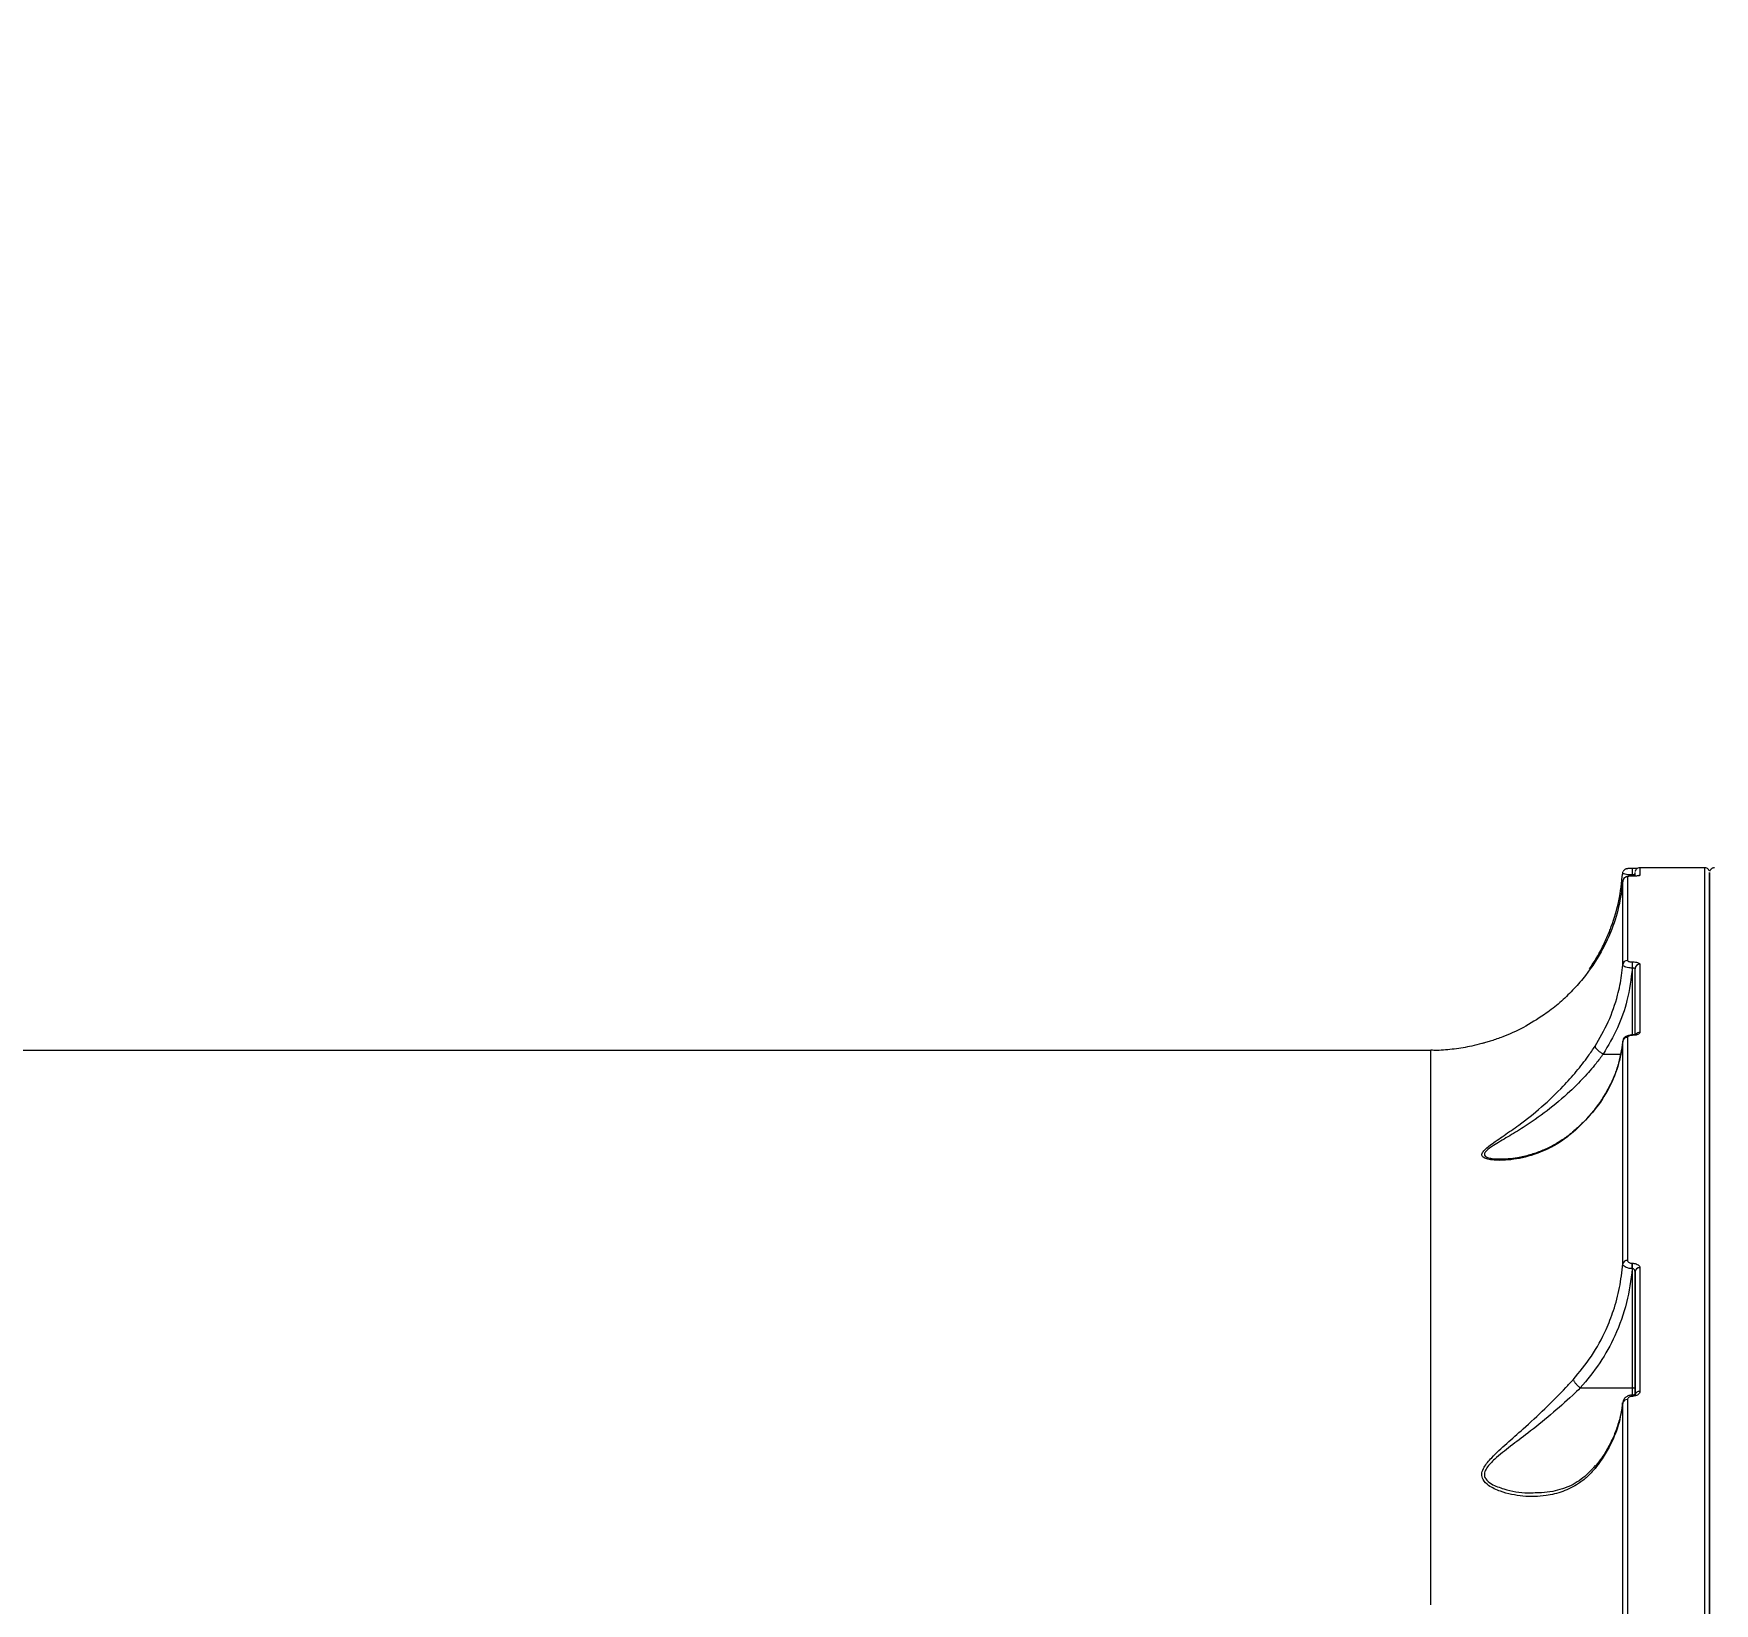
# Model space of a CAD drawing. Header units: millimetres. Extents: x -6431 to 4834, y -6422 to 4807.
# Drawn here: x 1044.2 to 1393.7, y -649.8 to -323.3 of the extents above; entities that cross this region are included whole.
import ezdxf

# ---------------------------------------------------------------- set-up
doc = ezdxf.new("R2010")
doc.units = ezdxf.units.MM
for name, color, linetype in [('DIKOM_ОБЪЕКТ', 7, 'Continuous'), ('DIKOM_РАЗМЕР_ЗОНА', 7, 'Continuous'), ('DIKOM_РАЗМЕР_ОБЪЕКТА', 7, 'Continuous')]:
    doc.layers.add(name, color=color, linetype=linetype)
doc.styles.add('style1', font='arial.ttf', dxfattribs={"width": 0.8})
doc.dimstyles.new('1-50', dxfattribs={"dimtxt": 300, "dimasz": 200, "dimexe": 100, "dimexo": 0, "dimgap": 100, "dimtad": 0, "dimdec": 0, "dimtxsty": 'style1', "dimcen": 0, "dimclrd": 7, "dimclre": 7, "dimadec": 1, "dimazin": 2, "dimtfac": 1, "dimtdec": 0, "dimtmove": 1, "dimatfit": 3, "dimfxl": 0, "dimlwd": 25, "dimlwe": 18, "dimarcsym": 0})

# ---------------------------------------------------------------- blocks, each defined once
blk = doc.blocks.new('*D13')
at = {"layer": 'Defpoints', "color": 0, "transparency": 16777216}
for p in [(-3965.6, 378.37), (3334.4, -1220.38), (3334.4, -3843.38)]:
    blk.add_point(p, dxfattribs=at)
at = {"layer": 'DIKOM_РАЗМЕР_ОБЪЕКТА', "color": 7, "lineweight": 18, "transparency": 16777216}
for p, q in [((-3965.6, 378.37), (-3965.6, -3943.38)), ((3334.4, -1220.38), (3334.4, -3943.38))]:
    blk.add_line(p, q, dxfattribs=at)
at = {"layer": 'DIKOM_РАЗМЕР_ОБЪЕКТА', "color": 7, "lineweight": 25, "transparency": 16777216}
for p, q in [((-3765.6, -3843.38), (-182.11, -3843.38)), ((3134.4, -3843.38), (731.83, -3843.38))]:
    blk.add_line(p, q, dxfattribs=at)
at = {"layer": 'DIKOM_РАЗМЕР_ОБЪЕКТА', "color": 7, "transparency": 16777216}
for points in [[(-3765.6, -3810.04), (-3765.6, -3876.71), (-3965.6, -3843.38)], [(3134.4, -3810.04), (3134.4, -3876.71), (3334.4, -3843.38)]]:
    blk.add_solid(points, dxfattribs=at)
at = {"layer": 'DIKOM_РАЗМЕР_ОБЪЕКТА', "color": 0, "transparency": 16777216, "insert": (274.86, -3843.38), "char_height": 300, "attachment_point": 5, "style": 'style1'}
blk.add_mtext('7300', dxfattribs=at)
blk = doc.blocks.new('*D16')
at = {"layer": 'Defpoints', "color": 0, "transparency": 16777216}
for p in [(-5966.57, 409.56), (4834.4, -963.9), (4834.4, -6224.88)]:
    blk.add_point(p, dxfattribs=at)
at = {"layer": 'DIKOM_РАЗМЕР_ЗОНА', "color": 7, "lineweight": 18, "transparency": 16777216}
for p, q in [((-5966.57, 409.56), (-5966.57, -6324.88)), ((4834.4, -963.9), (4834.4, -6324.88))]:
    blk.add_line(p, q, dxfattribs=at)
at = {"layer": 'DIKOM_РАЗМЕР_ЗОНА', "color": 7, "lineweight": 25, "transparency": 16777216}
for p, q in [((-5766.57, -6224.88), (924.42, -6224.88)), ((4634.4, -6224.88), (2004.2, -6224.88))]:
    blk.add_line(p, q, dxfattribs=at)
at = {"layer": 'DIKOM_РАЗМЕР_ЗОНА', "color": 7, "transparency": 16777216}
for points in [[(-5766.57, -6191.54), (-5766.57, -6258.21), (-5966.57, -6224.88)], [(4634.4, -6191.54), (4634.4, -6258.21), (4834.4, -6224.88)]]:
    blk.add_solid(points, dxfattribs=at)
at = {"layer": 'DIKOM_РАЗМЕР_ЗОНА', "color": 0, "transparency": 16777216, "insert": (1464.31, -6224.88), "char_height": 300, "attachment_point": 5, "style": 'style1'}
blk.add_mtext('10800', dxfattribs=at)

msp = doc.modelspace()

# ---------------------------------------------------------------- linework, layer by layer
at = {"layer": 'DIKOM_ОБЪЕКТ', "color": 7, "linetype": 'Continuous', "lineweight": 15}
for p, q in [((1376.71, -498.58), (1376.61, -498.58)), ((1376.71, -498.58), (1376.61, -498.58)), ((1376.61, -498.58), (1376.61, -498.58)), ((1376.68, -498.33), (1376.64, -498.58)), ((1376.71, -497), (1376.68, -497)), ((1376.68, -498.33), (1376.68, -497)), ((1376.71, -498.33), (1376.68, -498.33)), ((1376.71, -498.33), (1376.71, -497)), ((1376.71, -498.58), (1376.71, -498.33)), ((1376.71, -498.58), (1376.71, -498.58)), ((1391.71, -496.83), (1378.21, -496.83)), ((1376.66, -516.41), (1376.71, -516.41)), ((1376.66, -517.7), (1376.66, -516.41)), ((1376.71, -517.7), (1376.71, -516.41)), ((1378.21, -516.87), (1378.21, -531.06)), ((1376.71, -517.7), (1376.66, -517.7)), ((1376.71, -531.6), (1376.71, -517.7)), ((1377.21, -531.43), (1377.21, -517.82)), ((1376.71, -531.61), (1376.63, -531.61)), ((1376.63, -531.61), (1376.63, -531.69)), ((1376.71, -531.69), (1376.63, -531.69)), ((1376.71, -531.61), (1376.71, -531.69)), ((1334.76, -534.83), (964.66, -534.83)), ((1370.6, -535.58), (1374.23, -535.58)), ((1392.71, -545.24), (1392.71, -564.23)), ((1349.39, -557.39), (1349.55, -557.39)), ((1376.63, -579.09), (1376.71, -579.09)), ((1376.63, -580.22), (1376.63, -579.09)), ((1376.71, -580.22), (1376.71, -579.09)), ((1376.71, -580.22), (1376.63, -580.22)), ((1376.71, -605.02), (1376.71, -580.22)), ((1377.21, -580.83), (1377.21, -605.18)), ((1392.71, -580.13), (1392.71, -598.13)), ((1365.82, -605.02), (1376.71, -605.02)), ((1376.71, -606.49), (1376.66, -606.49)), ((1376.66, -606.49), (1376.66, -606.76)), ((1376.71, -606.76), (1376.66, -606.76)), ((1376.71, -606.49), (1376.71, -605.02)), ((1376.71, -606.49), (1376.71, -606.76)), ((1377.21, -605.18), (1377.21, -606.31)), ((1377.21, -606.25), (1377.21, -605.87)), ((1392.71, -605.87), (1392.71, -608.12)), ((1392.71, -605.89), (1392.71, -614.85)), ((1374.65, -673.94), (1374.65, -608.12)), ((1392.71, -608.12), (1392.71, -614.87)), ((1392.71, -623.94), (1392.71, -643.9)), ((1392.71, -642.8), (1392.71, -624.98))]:
    msp.add_line(p, q, dxfattribs=at)
at = {"layer": 'DIKOM_ОБЪЕКТ', "color": 7, "linetype": 'Continuous', "lineweight": 15, "flags": 128}
for points in [[(1374.65, -497.96), (1374.69, -497.77), (1374.74, -497.61)], [(1374.65, -516.99), (1374.65, -513.84), (1374.65, -510.96), (1374.65, -508.36), (1374.65, -506.04), (1374.65, -504.01), (1374.65, -502.26), (1374.65, -500.79), (1374.65, -499.61)], [(1375.65, -498.69), (1375.65, -499.87), (1375.65, -501.34), (1375.65, -503.1), (1375.65, -505.14), (1375.65, -507.46), (1375.65, -510.06), (1375.65, -512.95), (1375.65, -516.11)], [(1377.21, -498.4), (1377.21, -498.25), (1377.21, -498.03), (1377.21, -497.89), (1377.21, -497.83), (1377.21, -497.83)], [(1378.21, -496.83), (1378.21, -496.83), (1378.21, -496.89), (1378.21, -497.03), (1378.21, -497.25), (1378.21, -497.56), (1378.21, -497.95), (1378.21, -498.42)], [(1391.71, -656), (1391.71, -646.55), (1391.71, -637.34), (1391.71, -628.36), (1391.71, -619.62), (1391.71, -611.13), (1391.71, -602.91), (1391.71, -594.94), (1391.71, -587.25), (1391.71, -579.83), (1391.71, -572.7), (1391.71, -565.86), (1391.71, -559.31), (1391.71, -553.06), (1391.71, -547.13), (1391.71, -541.5), (1391.71, -536.19), (1391.71, -531.19), (1391.71, -526.53), (1391.71, -522.19), (1391.71, -518.19), (1391.71, -514.52), (1391.71, -511.19), (1391.71, -508.2), (1391.71, -505.55), (1391.71, -503.25), (1391.71, -501.3), (1391.71, -499.7), (1391.71, -498.45), (1391.71, -497.56), (1391.71, -497.02), (1391.71, -496.83), (1391.71, -496.83)], [(1392.71, -497.83), (1392.71, -497.83), (1392.71, -498.01), (1392.71, -498.56), (1392.71, -499.45), (1392.71, -500.7), (1392.71, -502.29), (1392.71, -504.24), (1392.71, -506.53), (1392.71, -509.17), (1392.71, -512.15), (1392.71, -515.47), (1392.71, -519.13), (1392.71, -523.13), (1392.71, -527.46), (1392.71, -532.11), (1392.71, -537.09), (1392.71, -542.39), (1392.71, -548.01), (1392.71, -553.93), (1392.71, -560.16), (1392.71, -566.69), (1392.71, -573.52), (1392.71, -580.63), (1392.71, -588.03), (1392.71, -595.71), (1392.71, -603.65), (1392.71, -611.86), (1392.71, -620.33), (1392.71, -629.04), (1392.71, -638), (1392.71, -647.2), (1392.71, -656.62)], [(1392.71, -656.62), (1392.71, -647.2), (1392.71, -638), (1392.71, -629.04), (1392.71, -620.33), (1392.71, -611.86), (1392.71, -603.65), (1392.71, -595.71), (1392.71, -588.03), (1392.71, -580.63), (1392.71, -573.52), (1392.71, -566.69), (1392.71, -560.16), (1392.71, -553.93), (1392.71, -548.01), (1392.71, -542.39), (1392.71, -537.09), (1392.71, -532.11), (1392.71, -527.46), (1392.71, -523.13), (1392.71, -519.13), (1392.71, -515.47), (1392.71, -512.15), (1392.71, -509.17), (1392.71, -506.53), (1392.71, -504.24), (1392.71, -502.29), (1392.71, -500.7), (1392.71, -499.45), (1392.71, -498.56), (1392.71, -498.01), (1392.71, -497.83), (1392.71, -497.83)], [(1374.65, -579.22), (1374.65, -572.48), (1374.65, -566.01), (1374.65, -559.8), (1374.65, -553.87), (1374.65, -548.21), (1374.65, -542.84), (1374.65, -537.75), (1374.65, -532.95)], [(1375.65, -532.1), (1375.65, -536.91), (1375.65, -542.01), (1375.65, -547.4), (1375.65, -553.06), (1375.65, -559.01), (1375.65, -565.23), (1375.65, -571.72), (1375.65, -578.48)], [(1334.76, -650.13), (1334.76, -641.91), (1334.76, -633.95), (1334.76, -626.25), (1334.76, -618.83), (1334.76, -611.68), (1334.76, -604.81), (1334.76, -598.23), (1334.76, -591.95), (1334.76, -585.98), (1334.76, -580.31), (1334.76, -574.95), (1334.76, -569.91), (1334.76, -565.2), (1334.76, -560.81), (1334.76, -556.75), (1334.76, -553.03), (1334.76, -549.64), (1334.76, -546.6), (1334.76, -543.9), (1334.76, -541.55), (1334.76, -539.55), (1334.76, -537.9), (1334.76, -536.6), (1334.76, -535.65), (1334.76, -535.06), (1334.76, -534.83), (1334.76, -534.83)], [(1392.71, -580.05), (1392.71, -575.26), (1392.71, -570.59), (1392.71, -566.25), (1392.71, -562.24), (1392.71, -558.57), (1392.71, -555.23), (1392.71, -552.23), (1392.71, -549.58), (1392.71, -547.28), (1392.71, -545.32), (1392.71, -543.72), (1392.71, -542.46), (1392.71, -541.56), (1392.71, -541.02), (1392.71, -540.83), (1392.71, -540.83)], [(1378.21, -580.03), (1378.21, -583.08), (1378.21, -586.17), (1378.21, -589.32), (1378.21, -592.51), (1378.21, -595.75), (1378.21, -599.03), (1378.21, -602.37), (1378.21, -605.74)], [(1377.21, -606.48), (1377.21, -603.11), (1377.21, -599.79), (1377.21, -596.51), (1377.21, -593.28), (1377.21, -590.1), (1377.21, -586.96), (1377.21, -583.87), (1377.21, -580.83)], [(1392.71, -598.26), (1392.71, -598.42), (1392.71, -598.95), (1392.71, -599.13)], [(1375.65, -607.43), (1375.65, -614.99), (1375.65, -622.76), (1375.65, -630.73), (1375.65, -638.89), (1375.65, -647.25), (1375.65, -655.79), (1375.65, -664.51), (1375.65, -673.4)], [(1377.21, -605.18), (1377.2, -605.15), (1377.17, -605.12), (1377.13, -605.09), (1377.06, -605.07), (1376.99, -605.05), (1376.9, -605.03), (1376.81, -605.02), (1376.71, -605.02)]]:
    msp.add_lwpolyline(points, dxfattribs=at)
at = {"layer": 'DIKOM_ОБЪЕКТ', "color": 7, "linetype": 'Continuous', "lineweight": 15}
for centre, radius, start, end in [((1375.65, -499.69), 0.998, 89.863, 175.6854), ((1378.21, -499.42), 1, 89.9979, 114.4942), ((1375.63, -517.09), 0.982, 88.8285, 174.2973), ((1378.19, -517.85), 0.977, 88.6383, 178.5668), ((1378.2, -532.09), 1.03, 89.3807, 141.5567), ((1375.61, -533.07), 0.968, 87.8565, 172.9592), ((1375.57, -579.41), 0.937, 85.1515, 168.4874), ((1378.12, -580.94), 0.917, 84.4117, 173.0419), ((952.91, -579.71), 439.81, 359.9541, 0.0753), ((1375.55, -608.35), 0.925, 83.5964, 165.1832), ((1378.1, -606.64), 0.9, 82.7997, 170.2551)]:
    msp.add_arc(centre, radius, start, end, dxfattribs=at)
for points, knots in [([(1374.65, -499.61), (1374.43, -501.4), (1373.98, -505), (1372.36, -509.91), (1369.95, -514.95), (1367.16, -519.09), (1363.97, -522.65), (1361.32, -525.16), (1359.33, -526.65), (1358.37, -527.37)], [0, 0, 0, 0, 0.173876, 0.350142, 0.488061, 0.692277, 0.797117, 0.90194, 1, 1, 1, 1]), ([(1371.9, -510.07), (1372.02, -509.74), (1372.82, -507.66), (1374.01, -503.65), (1374.44, -499.88), (1374.65, -497.96)], [0, 0, 0, 0, 0.084992, 0.533468, 1, 1, 1, 1]), ([(1376.68, -498.33), (1376.58, -498.33), (1376.24, -498.32), (1375.68, -498.27), (1375.11, -498.18), (1374.72, -498.07), (1374.68, -497.99), (1374.65, -497.96)], [0, 0, 0, 0, 0.094311, 0.312274, 0.541211, 0.771403, 1, 1, 1, 1]), ([(1376.61, -498.58), (1376.59, -498.58), (1376.45, -498.58), (1376.17, -498.59), (1375.8, -498.61), (1375.55, -498.65), (1375.26, -498.74), (1375, -498.9), (1374.78, -499.16), (1374.66, -499.41), (1374.67, -499.58), (1374.67, -499.62)], [0, 0, 0, 0, 0.017006, 0.153714, 0.294723, 0.483857, 0.588871, 0.710245, 0.825771, 0.955049, 1, 1, 1, 1]), ([(1376.68, -497), (1376.57, -497), (1376.33, -497), (1376, -497), (1375.76, -497.01), (1375.62, -497.02), (1375.51, -497.03), (1375.37, -497.06), (1375.16, -497.14), (1374.92, -497.31), (1374.8, -497.51), (1374.74, -497.61)], [0, 0, 0, 0, 0.125736, 0.272979, 0.436053, 0.54136, 0.605422, 0.658461, 0.741595, 0.861346, 1, 1, 1, 1]), ([(1376.61, -498.58), (1376.51, -498.58), (1376.33, -498.59), (1376.07, -498.6), (1375.86, -498.62), (1375.71, -498.65), (1375.65, -498.67), (1375.65, -498.69), (1375.65, -498.69)], [0, 0, 0, 0, 0.16742, 0.33455, 0.509179, 0.713078, 0.957728, 1, 1, 1, 1]), ([(1377.84, -498.51), (1377.84, -498.51), (1377.84, -498.51), (1377.74, -498.53), (1377.53, -498.55), (1377.18, -498.57), (1376.84, -498.58), (1376.65, -498.58), (1376.59, -498.58)], [0, 0, 0, 0, 0.07333, 0.225369, 0.442074, 0.693643, 0.900007, 1, 1, 1, 1]), ([(1377.74, -496.98), (1377.63, -496.99), (1377.39, -496.99), (1376.99, -497), (1376.73, -497), (1376.66, -496.99)], [0, 0, 0, 0, 0.375804, 0.813202, 1, 1, 1, 1]), ([(1377.21, -497.95), (1377.21, -498), (1377.19, -498.08), (1377.1, -498.2), (1376.98, -498.28), (1376.86, -498.31), (1376.78, -498.33), (1376.74, -498.33), (1376.71, -498.33)], [0, 0, 0, 0, 0.268581, 0.52289, 0.742707, 0.869153, 0.924418, 1, 1, 1, 1]), ([(1378.21, -498.42), (1378.21, -498.42), (1378.21, -498.44), (1378.12, -498.48), (1377.87, -498.52), (1377.54, -498.56), (1377.15, -498.58), (1376.86, -498.58), (1376.71, -498.58)], [0, 0, 0, 0, 0.039235, 0.287225, 0.495183, 0.670967, 0.835295, 1, 1, 1, 1]), ([(1378.2, -496.84), (1378.13, -496.84), (1377.95, -496.84), (1377.69, -496.96), (1377.48, -497.13), (1377.35, -497.31), (1377.28, -497.47), (1377.23, -497.58), (1377.23, -497.63), (1377.23, -497.63)], [0, 0, 0, 0, 0.164511, 0.400854, 0.593822, 0.756953, 0.892527, 0.99978, 1, 1, 1, 1]), ([(1392.65, -497.49), (1392.63, -497.45), (1392.59, -497.31), (1392.41, -497.09), (1392.13, -496.9), (1391.86, -496.81), (1391.72, -496.83), (1391.7, -496.84)], [0, 0, 0, 0, 0.111389, 0.356011, 0.658718, 0.948805, 1, 1, 1, 1]), ([(1393.71, -496.83), (1393.6, -496.84), (1393.38, -496.86), (1393.12, -497.01), (1392.93, -497.18), (1392.82, -497.36), (1392.77, -497.48), (1392.75, -497.55), (1392.75, -497.56)], [0, 0, 0, 0, 0.259771, 0.492344, 0.685009, 0.84771, 0.981405, 1, 1, 1, 1]), ([(1367.74, -517.85), (1368.27, -517.07), (1369.4, -515.37), (1370.79, -512.71), (1371.55, -510.9), (1371.9, -510.07)], [0, 0, 0, 0, 0.31567, 0.686623, 1, 1, 1, 1]), ([(1371.9, -510.07), (1371.89, -510.08), (1371.87, -510.15), (1371.87, -510.26), (1371.98, -510.39), (1372.02, -510.43)], [0, 0, 0, 0, 0.090435, 0.729958, 1, 1, 1, 1]), ([(1368.89, -533.93), (1369.86, -532.26), (1371.84, -528.88), (1373.54, -523.87), (1374.38, -519.86), (1374.58, -517.74), (1374.65, -516.99)], [0, 0, 0, 0, 0.318193, 0.643963, 0.875252, 1, 1, 1, 1]), ([(1376.66, -517.7), (1376.51, -517.69), (1376.13, -517.67), (1375.57, -517.57), (1375.06, -517.41), (1374.72, -517.21), (1374.68, -517.07), (1374.65, -516.99)], [0, 0, 0, 0, 0.142376, 0.357241, 0.571683, 0.785733, 1, 1, 1, 1]), ([(1375.65, -516.11), (1375.66, -516.14), (1375.68, -516.21), (1375.86, -516.3), (1376.11, -516.37), (1376.39, -516.41), (1376.58, -516.41), (1376.66, -516.41)], [0, 0, 0, 0, 0.214289, 0.428444, 0.643004, 0.857739, 1, 1, 1, 1]), ([(1376.71, -516.41), (1376.82, -516.41), (1377.1, -516.42), (1377.52, -516.47), (1377.9, -516.58), (1378.16, -516.71), (1378.19, -516.82), (1378.21, -516.87)], [0, 0, 0, 0, 0.14082, 0.355296, 0.570054, 0.78496, 1, 1, 1, 1]), ([(1376.66, -517.7), (1376.36, -519.95), (1375.82, -524.19), (1373.7, -530.23), (1371.64, -533.78), (1370.6, -535.58)], [0, 0, 0, 0, 0.359332, 0.675905, 1, 1, 1, 1]), ([(1377.21, -517.82), (1377.21, -517.81), (1377.19, -517.78), (1377.11, -517.74), (1376.98, -517.71), (1376.84, -517.7), (1376.75, -517.7), (1376.71, -517.7)], [0, 0, 0, 0, 0.215063, 0.43012, 0.644818, 0.859434, 1, 1, 1, 1]), ([(1358.37, -527.37), (1356.91, -528.31), (1353.99, -530.2), (1350.23, -531.84), (1347.68, -532.73), (1346.34, -533.13), (1345.54, -533.35), (1345.42, -533.38), (1345.37, -533.39)], [0, 0, 0, 0, 0.288851, 0.577588, 0.746725, 0.833874, 0.920541, 1, 1, 1, 1]), ([(1378.21, -531.06), (1378.2, -531.12), (1378.18, -531.24), (1377.97, -531.42), (1377.64, -531.57), (1377.2, -531.67), (1376.87, -531.68), (1376.71, -531.69)], [0, 0, 0, 0, 0.174173, 0.389533, 0.595753, 0.797875, 1, 1, 1, 1]), ([(1345.36, -533.36), (1344.66, -533.56), (1342.78, -534.08), (1339.65, -534.56), (1336.8, -534.84), (1335.18, -534.8), (1334.76, -534.79)], [0, 0, 0, 0, 0.201678, 0.545833, 0.884772, 1, 1, 1, 1]), ([(1364.34, -551.84), (1363.51, -552.5), (1361.83, -553.84), (1358.51, -555.68), (1354.38, -557.17), (1350.36, -557.74), (1347.71, -557.66), (1346.37, -557.4), (1345.54, -557.05), (1345.23, -556.47), (1345.76, -555.58), (1347.38, -554.28), (1349.93, -552.53), (1353.58, -550.01), (1357.77, -546.68), (1361.81, -542.87), (1365.03, -539.24), (1367.24, -536.41), (1368.43, -534.62), (1368.89, -533.93)], [0, 0, 0, 0, 0.05679, 0.113619, 0.211834, 0.310025, 0.362024, 0.388775, 0.41539, 0.445791, 0.474154, 0.516855, 0.580999, 0.645392, 0.742193, 0.838841, 0.900142, 0.96136, 1, 1, 1, 1]), ([(1374.65, -532.95), (1374.38, -534.7), (1373.83, -538.23), (1371.61, -543.2), (1368.53, -547.84), (1365.75, -550.49), (1364.34, -551.84)], [0, 0, 0, 0, 0.253606, 0.513976, 0.753971, 1, 1, 1, 1]), ([(1368.89, -533.93), (1368.89, -533.94), (1368.89, -533.99), (1368.93, -534.14), (1369.12, -534.42), (1369.5, -534.81), (1370.01, -535.22), (1370.4, -535.46), (1370.59, -535.58)], [0, 0, 0, 0, 0.038094, 0.149202, 0.361903, 0.574579, 0.787335, 1, 1, 1, 1]), ([(1374.62, -532.91), (1374.57, -533.45), (1374.44, -534.91), (1374.13, -536.49), (1373.78, -537.5), (1373.74, -537.62)], [0, 0, 0, 0, 0.342877, 0.924373, 1, 1, 1, 1]), ([(1376.63, -531.61), (1376.59, -531.61), (1376.32, -531.6), (1375.79, -531.69), (1375.22, -531.93), (1374.83, -532.34), (1374.66, -532.7), (1374.67, -532.91), (1374.67, -532.97)], [0, 0, 0, 0, 0.043244, 0.284759, 0.576442, 0.763431, 0.934893, 1, 1, 1, 1]), ([(1376.63, -531.69), (1376.52, -531.7), (1376.31, -531.7), (1376.02, -531.77), (1375.8, -531.87), (1375.67, -531.98), (1375.66, -532.07), (1375.65, -532.1)], [0, 0, 0, 0, 0.204025, 0.408061, 0.613511, 0.826531, 1, 1, 1, 1]), ([(1377.43, -531.48), (1377.43, -531.48), (1377.44, -531.48), (1377.4, -531.5), (1377.3, -531.53), (1377.13, -531.58), (1376.92, -531.6), (1376.77, -531.6), (1376.71, -531.6)], [0, 0, 0, 0, 0.011199, 0.189601, 0.367411, 0.594068, 0.833597, 1, 1, 1, 1]), ([(1370.59, -535.58), (1370.59, -535.58), (1370.12, -536.23), (1368.83, -537.91), (1366.54, -540.55), (1363.16, -543.93), (1358.93, -547.45), (1354.55, -550.51), (1350.73, -552.82), (1348.06, -554.41), (1346.33, -555.59), (1345.79, -556.35), (1345.95, -556.72), (1346.34, -557.01), (1346.96, -557.22), (1348.06, -557.4), (1348.93, -557.39), (1349.39, -557.39)], [0, 0, 0, 0, 0.00005, 0.058188, 0.151501, 0.244933, 0.393085, 0.541443, 0.63865, 0.735467, 0.797219, 0.836657, 0.869802, 0.878892, 0.917359, 0.956094, 1, 1, 1, 1]), ([(1373.74, -537.62), (1373.49, -538.4), (1372.96, -540.09), (1371.77, -542.59), (1370.27, -545.12), (1368.49, -547.52), (1366.58, -549.69), (1365.14, -550.98), (1364.49, -551.56)], [0, 0, 0, 0, 0.154642, 0.332251, 0.508559, 0.682294, 0.855095, 1, 1, 1, 1]), ([(1370.6, -535.58), (1370.6, -535.58), (1370.59, -535.58), (1370.59, -535.58), (1370.59, -535.58)], [0, 0, 0, 0, 0.602886, 1, 1, 1, 1]), ([(1364.47, -551.56), (1364.31, -551.71), (1363.55, -552.41), (1362.06, -553.46), (1359.99, -554.72), (1357.75, -555.76), (1355.33, -556.6), (1352.97, -557.14), (1350.93, -557.41), (1349.86, -557.42), (1349.39, -557.42)], [0, 0, 0, 0, 0.035078, 0.16583, 0.304642, 0.451687, 0.606271, 0.76947, 0.899627, 1, 1, 1, 1]), ([(1364.34, -551.84), (1364.36, -551.79), (1364.39, -551.69), (1364.46, -551.62), (1364.51, -551.58)], [0, 0, 0, 0, 0.398213, 1, 1, 1, 1]), ([(1364.34, -603.3), (1365.67, -601.7), (1368.34, -598.45), (1371, -593.51), (1372.88, -588.71), (1374.11, -584.15), (1374.47, -580.87), (1374.65, -579.22)], [0, 0, 0, 0, 0.230863, 0.467174, 0.626569, 0.81199, 1, 1, 1, 1]), ([(1376.63, -580.22), (1376.51, -580.21), (1376.18, -580.19), (1375.64, -580.08), (1375.1, -579.85), (1374.73, -579.55), (1374.68, -579.33), (1374.65, -579.22)], [0, 0, 0, 0, 0.113196, 0.32591, 0.547959, 0.775429, 1, 1, 1, 1]), ([(1375.65, -578.48), (1375.66, -578.55), (1375.69, -578.69), (1375.87, -578.88), (1376.13, -579.02), (1376.4, -579.08), (1376.57, -579.09), (1376.63, -579.09)], [0, 0, 0, 0, 0.228831, 0.457807, 0.678476, 0.888313, 1, 1, 1, 1]), ([(1376.71, -579.09), (1376.8, -579.09), (1377.05, -579.1), (1377.47, -579.2), (1377.88, -579.41), (1378.16, -579.7), (1378.19, -579.92), (1378.21, -580.03)], [0, 0, 0, 0, 0.10836, 0.320427, 0.543063, 0.771575, 1, 1, 1, 1]), ([(1376.63, -580.22), (1376.33, -582.57), (1375.71, -587.35), (1373.29, -593.93), (1370.05, -599.94), (1367.24, -603.32), (1365.82, -605.02)], [0, 0, 0, 0, 0.260692, 0.528702, 0.761626, 1, 1, 1, 1]), ([(1377.21, -580.83), (1377.21, -580.76), (1377.19, -580.62), (1377.11, -580.43), (1376.98, -580.3), (1376.87, -580.25), (1376.78, -580.22), (1376.74, -580.22), (1376.71, -580.22)], [0, 0, 0, 0, 0.255297, 0.498849, 0.716686, 0.861528, 0.906965, 1, 1, 1, 1]), ([(1368.89, -621.75), (1368.35, -622.35), (1367.29, -623.56), (1365.08, -625.25), (1362.23, -626.67), (1358.36, -627.6), (1353.9, -627.7), (1349.8, -626.85), (1346.93, -625.55), (1345.8, -624.47), (1345.37, -623.56), (1345.29, -622.69), (1345.91, -621.21), (1347.68, -619.16), (1350.5, -616.55), (1354.32, -613.24), (1358.49, -609.37), (1361.98, -605.88), (1363.85, -603.84), (1364.34, -603.3)], [0, 0, 0, 0, 0.044463, 0.088958, 0.163521, 0.23821, 0.33674, 0.435199, 0.493493, 0.532078, 0.540152, 0.566503, 0.592684, 0.638218, 0.708341, 0.77871, 0.872452, 0.966034, 1, 1, 1, 1]), ([(1364.34, -603.3), (1364.36, -603.34), (1364.4, -603.45), (1364.55, -603.7), (1364.86, -604.1), (1365.31, -604.58), (1365.65, -604.87), (1365.82, -605.02)], [0, 0, 0, 0, 0.087304, 0.253617, 0.502423, 0.751197, 1, 1, 1, 1]), ([(1365.82, -605.02), (1365.82, -605.02), (1365.31, -605.53), (1363.32, -607.41), (1359.69, -610.62), (1355.32, -614.14), (1351.32, -617.13), (1348.37, -619.47), (1346.49, -621.33), (1345.82, -622.67), (1345.89, -623.35), (1346.06, -623.74), (1346.35, -624.27), (1347.58, -625.22), (1350.59, -626.29), (1353.74, -626.95), (1355.91, -626.81), (1356.42, -626.77)], [0, 0, 0, 0, 0.000023, 0.049883, 0.187798, 0.325924, 0.428298, 0.530303, 0.593878, 0.629032, 0.663501, 0.663962, 0.674802, 0.727983, 0.811392, 0.955914, 1, 1, 1, 1]), ([(1365.82, -605.02), (1365.82, -605.02), (1365.82, -605.02), (1365.82, -605.02), (1365.82, -605.02), (1365.82, -605.02)], [0, 0, 0, 0, 0.469112, 0.879796, 1, 1, 1, 1]), ([(1376.66, -606.49), (1376.66, -606.49), (1376.4, -606.46), (1375.89, -606.59), (1375.26, -606.9), (1374.85, -607.38), (1374.65, -607.83), (1374.67, -608.09), (1374.68, -608.16)], [0, 0, 0, 0, 0.000322, 0.259979, 0.504638, 0.721751, 0.922684, 1, 1, 1, 1]), ([(1376.66, -606.76), (1376.58, -606.76), (1376.39, -606.77), (1376.11, -606.85), (1375.86, -607), (1375.68, -607.21), (1375.66, -607.36), (1375.65, -607.43)], [0, 0, 0, 0, 0.142276, 0.357031, 0.571501, 0.78574, 1, 1, 1, 1]), ([(1378.21, -605.74), (1378.19, -605.86), (1378.16, -606.08), (1377.9, -606.39), (1377.52, -606.62), (1377.1, -606.74), (1376.82, -606.75), (1376.71, -606.76)], [0, 0, 0, 0, 0.215013, 0.429969, 0.644713, 0.859186, 1, 1, 1, 1]), ([(1377.25, -606.34), (1377.25, -606.34), (1377.25, -606.34), (1377.18, -606.39), (1377.06, -606.44), (1376.9, -606.49), (1376.77, -606.49), (1376.71, -606.49)], [0, 0, 0, 0, 0.188954, 0.390712, 0.581441, 0.792642, 1, 1, 1, 1]), ([(1374.65, -608.12), (1374.41, -609.67), (1373.92, -612.82), (1372.19, -616.82), (1370.4, -619.78), (1369.31, -621.21), (1368.89, -621.75)], [0, 0, 0, 0, 0.324707, 0.657478, 0.869005, 1, 1, 1, 1]), ([(1374.56, -608.11), (1374.52, -608.51), (1374.42, -609.8), (1373.9, -611.96), (1373.03, -614.56), (1371.83, -617.09), (1370.5, -619.33), (1369.44, -620.67), (1368.99, -621.25)], [0, 0, 0, 0, 0.087277, 0.280181, 0.473483, 0.666301, 0.858061, 1, 1, 1, 1]), ([(1368.91, -621.14), (1368.77, -621.32), (1368.21, -622.06), (1367.11, -623.13), (1365.59, -624.36), (1363.93, -625.33), (1362.09, -626.06), (1360.03, -626.58), (1358.13, -626.85), (1356.89, -626.84), (1356.43, -626.84)], [0, 0, 0, 0, 0.04199, 0.171352, 0.30646, 0.445743, 0.588316, 0.737155, 0.903758, 1, 1, 1, 1]), ([(1368.89, -621.75), (1368.89, -621.72), (1368.89, -621.62), (1368.91, -621.45), (1369, -621.34), (1369.05, -621.29)], [0, 0, 0, 0, 0.141326, 0.553536, 1, 1, 1, 1])]:
    msp.add_open_spline(points, degree=3, knots=knots, dxfattribs=at)

# ---------------------------------------------------------------- dimensions: what is measured, and where the dimension line sits
at = {"layer": 'DIKOM_РАЗМЕР_ЗОНА'}
dim = msp.add_linear_dim(base=(4834.4, -6224.88), p1=(-5966.57, 409.56), p2=(4834.4, -963.9), text='10800', dimstyle='1-50', override={"dimscale": 1, "dimtix": 0, "dimtofl": 1, "dimtmove": 1, "dimatfit": 3}, dxfattribs=at)
dim.commit()
dim.dimension.update_dxf_attribs({"geometry": '*D16', "text_midpoint": (1464.31, -6224.88), "dimtype": 160})
at = {"layer": 'DIKOM_РАЗМЕР_ОБЪЕКТА'}
dim = msp.add_linear_dim(base=(3334.4, -3843.38), p1=(-3965.6, 378.37), p2=(3334.4, -1220.38), dimstyle='1-50', override={"dimscale": 1, "dimtix": 0, "dimtofl": 1, "dimtmove": 1, "dimatfit": 3}, dxfattribs=at)
dim.commit()
dim.dimension.update_dxf_attribs({"geometry": '*D13', "text_midpoint": (274.86, -3843.38), "dimtype": 160})

doc.saveas('drawing.dxf')
